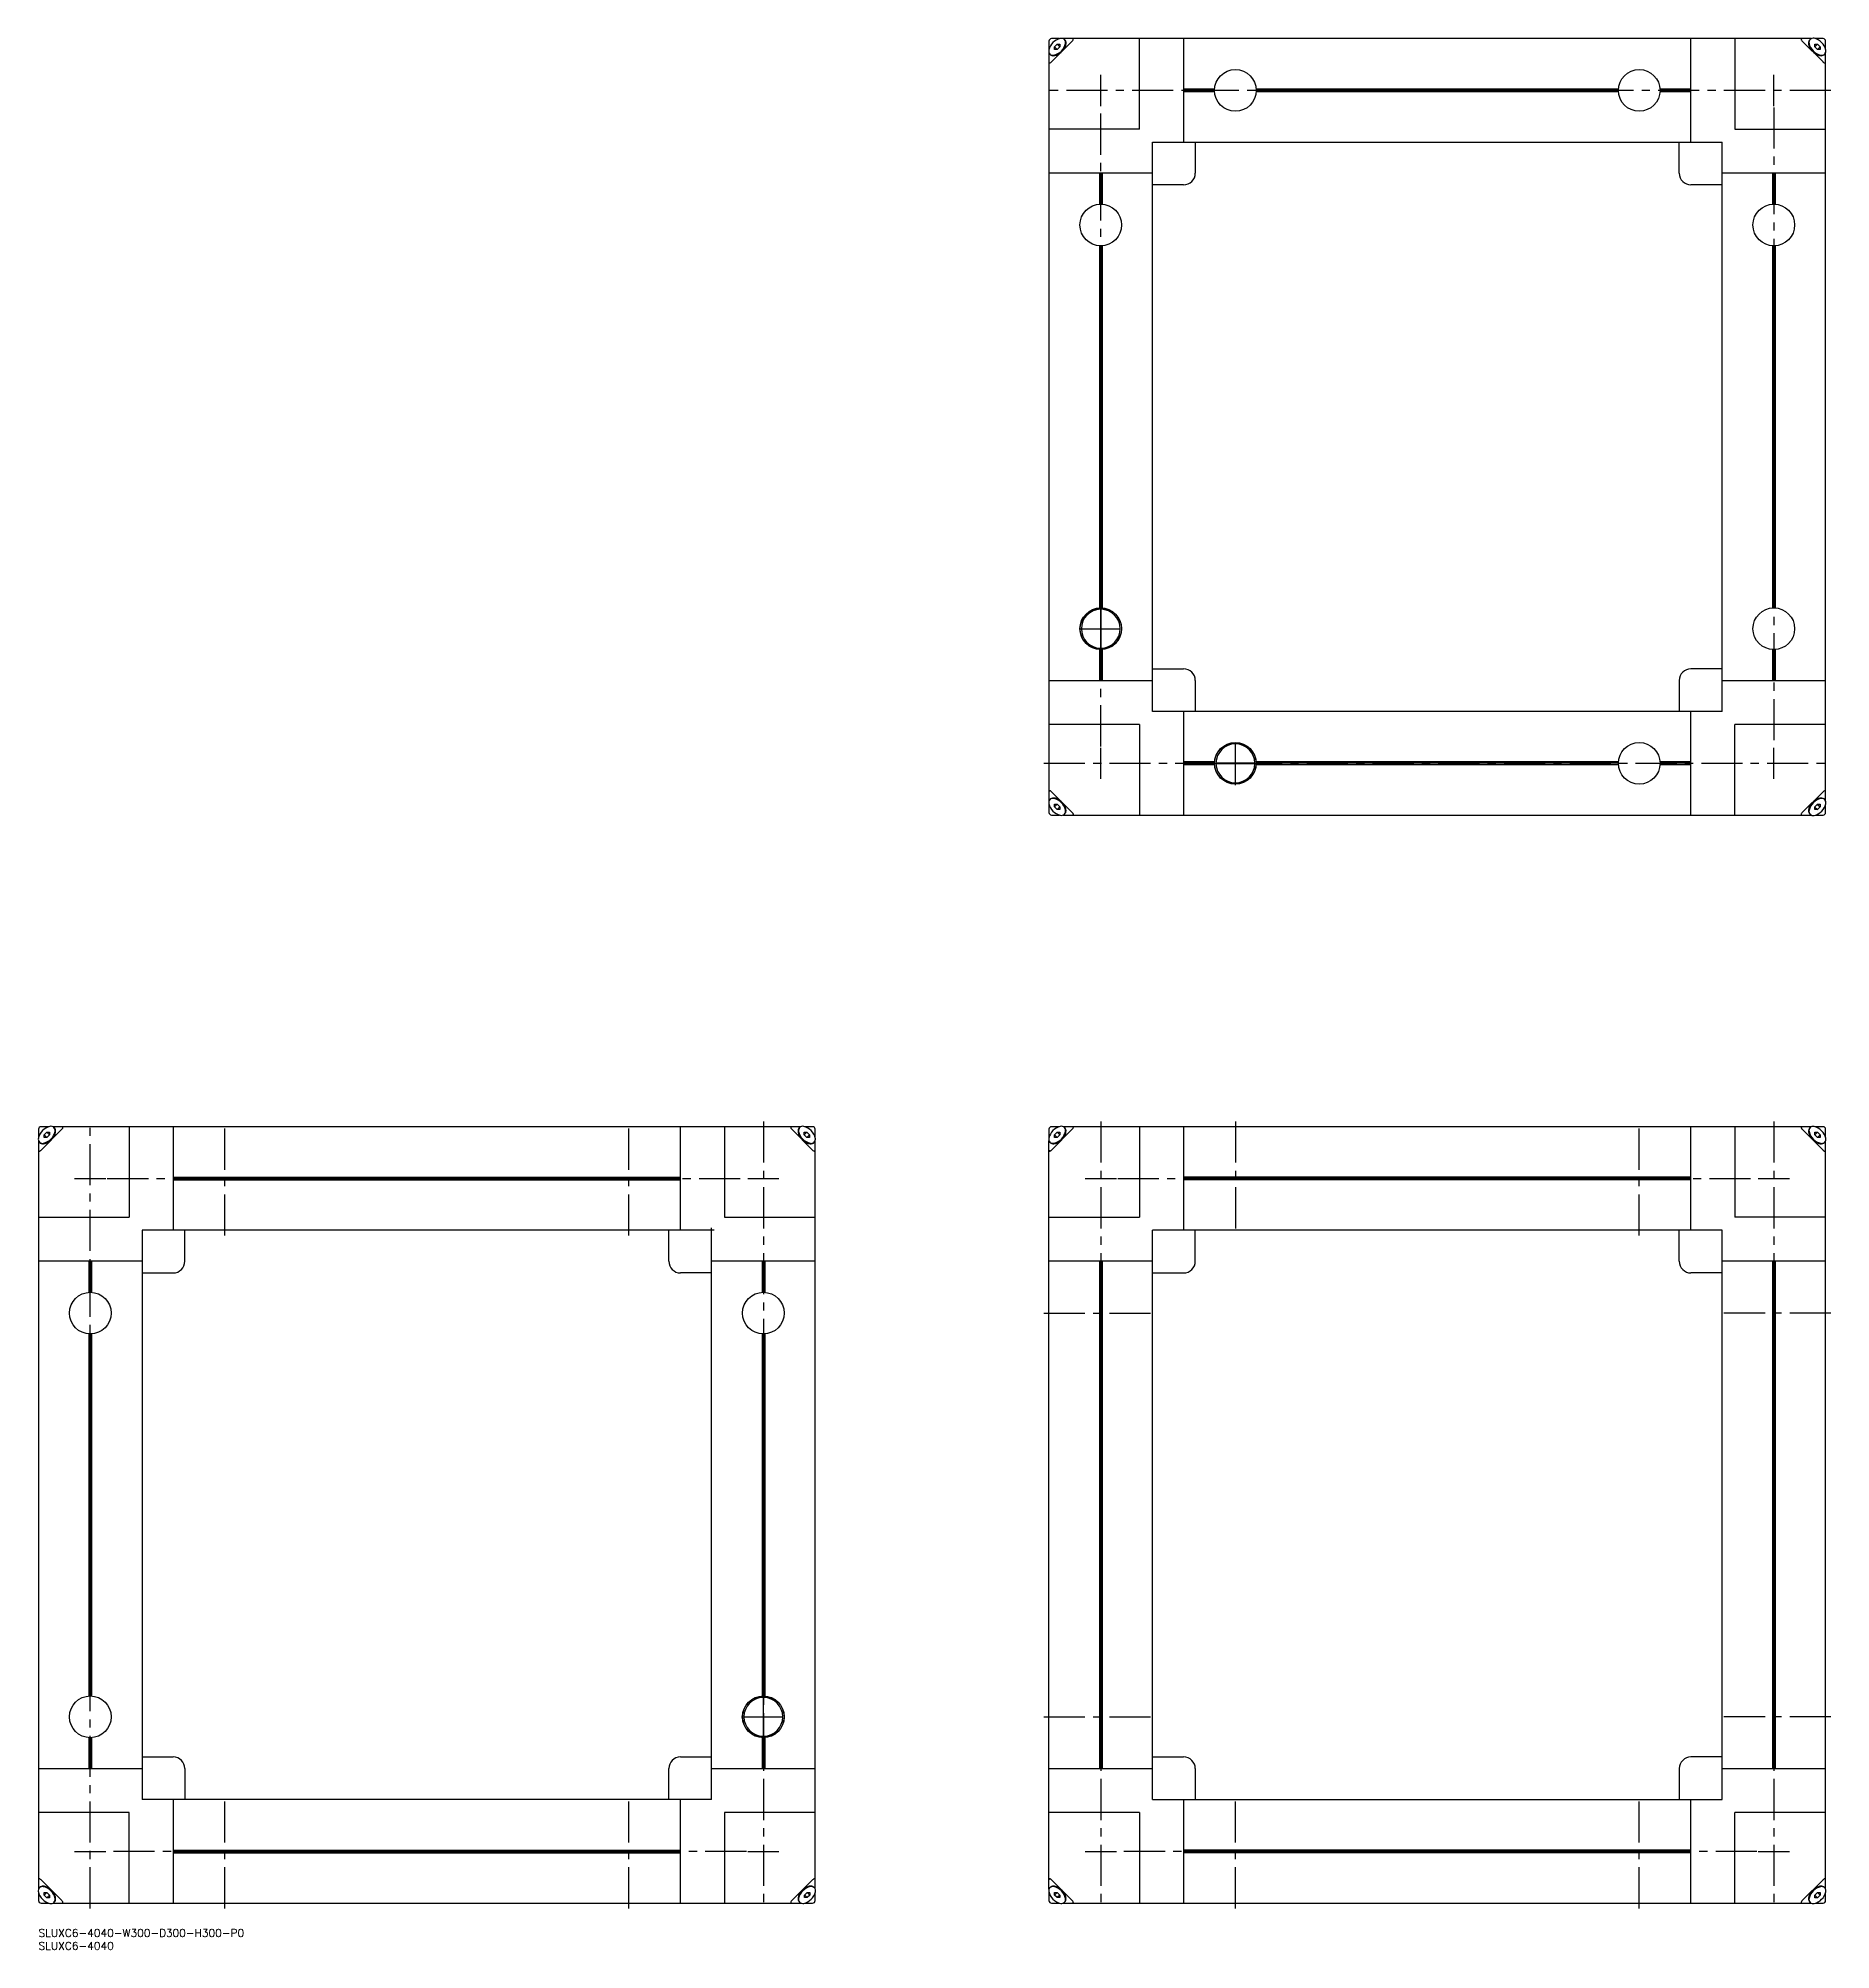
# Model space of a CAD drawing. Extents: x 0 to 692, y -8 to 731.
import ezdxf

# ---------------------------------------------------------------- set-up
doc = ezdxf.new("R2010")
doc.units = 0
doc.header["$LTSCALE"] = 0.5
doc.linetypes.add('CENTER', pattern=[50.8, 31.75, -6.35, 6.35, -6.35])
for name, color, linetype in [('MSM_CENTER', 1, 'CENTER'), ('MSM_CONTINUOUS', 7, 'CONTINUOUS'), ('MSM_PART_NUMBER', 7, 'CONTINUOUS')]:
    doc.layers.add(name, color=color, linetype=linetype)
doc.styles.get("Standard").update_dxf_attribs({"font": 'txt.shx', "height": 3, "bigfont": 'bigfont.shx'})

msp = doc.modelspace()

# ---------------------------------------------------------------- linework, layer by layer
at = {"layer": 'MSM_CENTER'}
for p, q in [((410.34, 704.38), (410.34, 716.45)), ((670.34, 704.38), (670.34, 716.45)), ((692.34, 710.41), (388.34, 710.41)), ((410.34, 456.96), (410.34, 703.86)), ((670.34, 703.86), (670.34, 456.96)), ((401.94, 502.41), (418.74, 502.41)), ((462.34, 442.01), (462.34, 458.81)), ((410.34, 444.38), (410.34, 456.45)), ((670.34, 444.38), (670.34, 456.45)), ((388.34, 450.41), (692.34, 450.41)), ((20, 8), (20, 312)), ((72, 268), (72, 312)), ((228, 268), (228, 312)), ((280, 312), (280, 8)), ((410.34, 312), (410.34, 8)), ((462.34, 312), (462.34, 268)), ((618.34, 268), (618.34, 312)), ((670.34, 312), (670.34, 8)), ((13.96, 290), (26.04, 290)), ((26.55, 290), (273.45, 290)), ((273.96, 290), (286.04, 290)), ((404.3, 290), (416.37, 290)), ((416.89, 290), (663.79, 290)), ((664.3, 290), (676.37, 290)), ((388.34, 238), (432.34, 238)), ((692.34, 238), (648.34, 238)), ((271.6, 82), (288.4, 82)), ((388.34, 82), (432.34, 82)), ((692.34, 82), (648.34, 82)), ((72, 8), (72, 52)), ((228, 8), (228, 52)), ((462.34, 8), (462.34, 52)), ((618.34, 8), (618.34, 52)), ((13.96, 30), (26.04, 30)), ((273.45, 30), (26.55, 30)), ((273.96, 30), (286.04, 30)), ((404.3, 30), (416.37, 30)), ((663.79, 30), (416.89, 30)), ((664.3, 30), (676.37, 30))]:
    msp.add_line(p, q, dxfattribs=at)
at = {"layer": 'MSM_CONTINUOUS'}
for p, q in [((390.34, 729.41), (390.34, 726.29)), ((390.34, 725.02), (390.34, 435.82)), ((394.46, 730.41), (391.34, 730.41)), ((391.34, 721.41), (399.34, 729.41)), ((392.23, 724.02), (393.58, 724.22)), ((392.48, 727.25), (393.5, 728.27)), ((393.49, 726.24), (392.48, 727.25)), ((392.48, 726.23), (392.48, 727.25)), ((393.49, 726.24), (392.48, 726.23)), ((394.51, 727.26), (393.49, 726.24)), ((394.51, 727.26), (393.5, 728.27)), ((393.5, 728.27), (394.52, 728.27)), ((394.52, 728.27), (394.51, 727.26)), ((684.82, 730.41), (395.75, 730.41)), ((396.53, 727.17), (396.73, 728.52)), ((425.34, 695.41), (425.34, 730.41)), ((442.34, 730.41), (442.34, 690.41)), ((638.34, 690.41), (638.34, 730.41)), ((655.34, 730.41), (655.34, 695.41)), ((681.34, 729.41), (689.34, 721.41)), ((683.94, 728.59), (684.14, 727.18)), ((686.16, 727.29), (687.18, 728.31)), ((686.16, 727.28), (686.16, 728.31)), ((686.16, 728.31), (687.18, 728.31)), ((687.17, 726.26), (686.16, 727.28)), ((689.34, 730.41), (686.36, 730.41)), ((687.06, 724.25), (688.45, 724.03)), ((687.17, 726.27), (688.2, 727.28)), ((688.19, 726.26), (687.17, 726.26)), ((687.18, 728.31), (688.2, 727.28)), ((688.2, 727.28), (688.19, 726.26)), ((690.34, 726.31), (690.34, 729.41)), ((690.34, 435.82), (690.34, 725.02)), ((454.3, 710.93), (442.34, 710.93)), ((454.29, 710.41), (442.34, 710.41)), ((454.3, 709.89), (442.34, 709.89)), ((610.3, 710.93), (470.37, 710.93)), ((610.3, 709.89), (470.37, 709.89)), ((610.29, 710.41), (470.39, 710.41)), ((638.34, 710.93), (626.37, 710.93)), ((638.34, 709.89), (626.37, 709.89)), ((638.34, 710.41), (626.39, 710.41)), ((425.34, 695.41), (390.34, 695.41)), ((655.34, 695.41), (690.34, 695.41)), ((430.34, 470.41), (430.34, 690.41)), ((430.34, 690.41), (650.34, 690.41)), ((446.84, 690.41), (446.84, 678.41)), ((633.84, 678.41), (633.84, 690.41)), ((650.34, 470.41), (650.34, 690.41)), ((430.34, 678.41), (390.34, 678.41)), ((409.82, 678.41), (409.82, 666.45)), ((410.34, 678.41), (410.34, 666.46)), ((410.86, 678.41), (410.86, 666.45)), ((442.34, 673.91), (430.34, 673.91)), ((650.34, 673.91), (638.34, 673.91)), ((690.34, 678.41), (650.34, 678.41)), ((669.82, 678.41), (669.82, 666.45)), ((670.34, 678.41), (670.34, 666.46)), ((670.86, 678.41), (670.86, 666.45)), ((409.82, 650.38), (409.82, 510.45)), ((410.34, 650.36), (410.34, 510.46)), ((410.86, 650.38), (410.86, 510.45)), ((669.82, 650.38), (669.82, 510.45)), ((670.34, 650.36), (670.34, 510.46)), ((670.86, 650.38), (670.86, 510.45)), ((410.24, 510.11), (410.24, 494.71)), ((410.44, 494.71), (410.44, 510.11)), ((409.82, 494.38), (409.82, 482.41)), ((410.34, 494.36), (410.34, 482.41)), ((410.86, 494.38), (410.86, 482.41)), ((669.82, 494.38), (669.82, 482.41)), ((670.34, 494.36), (670.34, 482.41)), ((670.86, 494.38), (670.86, 482.41)), ((390.34, 482.41), (430.34, 482.41)), ((430.34, 486.91), (442.34, 486.91)), ((446.84, 482.41), (446.84, 470.41)), ((633.84, 482.41), (633.84, 470.41)), ((650.34, 486.91), (638.34, 486.91)), ((650.34, 482.41), (690.34, 482.41)), ((425.34, 465.41), (390.34, 465.41)), ((425.34, 465.41), (425.34, 430.41)), ((650.34, 470.41), (430.34, 470.41)), ((442.34, 470.41), (442.34, 430.41)), ((638.34, 430.41), (638.34, 470.41)), ((655.34, 430.41), (655.34, 465.41)), ((690.34, 465.41), (655.34, 465.41)), ((454.3, 450.93), (442.34, 450.93)), ((610.3, 450.93), (470.37, 450.93)), ((638.34, 450.93), (626.37, 450.93)), ((454.29, 450.41), (442.34, 450.41)), ((454.3, 449.89), (442.34, 449.89)), ((470.04, 450.51), (454.64, 450.51)), ((454.64, 450.31), (470.04, 450.31)), ((610.3, 449.89), (470.37, 449.89)), ((610.29, 450.41), (470.39, 450.41)), ((638.34, 449.89), (626.37, 449.89)), ((638.34, 450.41), (626.39, 450.41)), ((399.34, 431.41), (391.34, 439.41)), ((393.57, 436.61), (392.34, 436.79)), ((689.34, 439.41), (681.34, 431.41)), ((688.39, 436.79), (687.06, 436.58)), ((390.34, 434.53), (390.34, 431.41)), ((391.34, 430.41), (394.45, 430.41)), ((393.49, 434.59), (392.48, 433.58)), ((392.48, 433.58), (392.48, 434.59)), ((392.48, 434.59), (393.49, 434.59)), ((393.5, 432.56), (392.48, 433.58)), ((393.49, 434.59), (394.51, 433.57)), ((394.51, 433.57), (393.5, 432.56)), ((394.52, 432.55), (393.5, 432.56)), ((394.51, 433.57), (394.52, 432.55)), ((395.76, 430.41), (684.83, 430.41)), ((396.71, 432.42), (396.54, 433.65)), ((684.14, 433.66), (683.94, 432.3)), ((686.16, 433.54), (687.17, 434.57)), ((686.16, 432.52), (686.16, 433.54)), ((686.16, 433.53), (687.18, 432.52)), ((687.18, 432.52), (686.16, 432.52)), ((686.38, 430.41), (689.34, 430.41)), ((687.17, 434.57), (688.19, 434.57)), ((687.17, 434.56), (688.2, 433.54)), ((688.2, 433.54), (687.18, 432.52)), ((688.19, 434.57), (688.2, 433.54)), ((690.34, 431.41), (690.34, 434.5)), ((0, 309), (0, 305.91)), ((0, 304.61), (0, 15.37)), ((3.96, 310), (1, 310)), ((1, 301), (9, 309)), ((1.94, 303.62), (3.29, 303.84)), ((2.14, 306.87), (3.16, 307.9)), ((3.17, 305.85), (2.14, 306.87)), ((2.14, 305.85), (2.14, 306.87)), ((3.16, 305.85), (2.14, 305.85)), ((4.18, 306.88), (3.16, 307.9)), ((3.16, 307.9), (4.18, 307.9)), ((4.18, 306.87), (3.16, 305.85)), ((4.18, 307.9), (4.18, 306.87)), ((294.49, 310), (5.53, 310)), ((6.19, 306.76), (6.39, 308.13)), ((35, 310), (35, 275)), ((52, 310), (52, 270)), ((248, 270), (248, 310)), ((265, 310), (265, 275)), ((291, 309), (299, 301)), ((293.6, 308.16), (293.81, 306.76)), ((295.82, 306.88), (296.84, 307.9)), ((295.82, 306.87), (295.82, 307.9)), ((295.82, 307.9), (296.84, 307.9)), ((296.84, 305.85), (295.82, 306.87)), ((299, 310), (296.03, 310)), ((296.71, 303.84), (298.09, 303.62)), ((296.83, 305.85), (297.86, 306.87)), ((296.84, 307.9), (297.86, 306.87)), ((297.86, 305.85), (296.84, 305.85)), ((297.86, 306.87), (297.86, 305.85)), ((300, 305.9), (300, 309)), ((300, 15.5), (300, 304.62)), ((390.34, 309), (390.34, 305.91)), ((390.34, 15.45), (390.34, 304.61)), ((394.3, 310), (391.34, 310)), ((391.34, 301), (399.34, 309)), ((392.29, 303.63), (393.63, 303.84)), ((392.48, 306.87), (393.49, 307.9)), ((393.51, 305.85), (392.48, 306.87)), ((392.48, 305.85), (392.48, 306.87)), ((393.5, 305.85), (392.48, 305.85)), ((394.52, 306.88), (393.49, 307.9)), ((393.49, 307.9), (394.51, 307.9)), ((394.52, 306.87), (393.5, 305.85)), ((394.51, 307.9), (394.52, 306.87)), ((684.92, 310), (395.85, 310)), ((396.53, 306.75), (396.73, 308.11)), ((425.34, 310), (425.34, 275)), ((442.34, 310), (442.34, 270)), ((638.34, 270), (638.34, 310)), ((655.34, 310), (655.34, 275)), ((681.34, 309), (689.34, 301)), ((683.94, 308.12), (684.14, 306.77)), ((686.16, 306.84), (687.17, 307.86)), ((686.16, 306.84), (686.16, 307.86)), ((686.16, 307.86), (687.17, 307.86)), ((687.18, 305.82), (686.16, 306.84)), ((689.34, 310), (686.19, 310)), ((687.11, 303.8), (688.46, 303.6)), ((687.17, 307.86), (688.19, 306.84)), ((687.18, 305.82), (688.19, 306.84)), ((688.2, 305.82), (687.18, 305.82)), ((688.19, 306.84), (688.2, 305.82)), ((690.34, 305.85), (690.34, 309)), ((690.34, 15.37), (690.34, 304.55)), ((52, 290.52), (248, 290.52)), ((52, 290), (248, 290)), ((52, 289.48), (248, 289.48)), ((638.34, 290.52), (442.34, 290.52)), ((638.34, 290), (442.34, 290)), ((638.34, 289.48), (442.34, 289.48)), ((0, 275), (35, 275)), ((265, 275), (300, 275)), ((390.34, 275), (425.34, 275)), ((690.34, 275), (655.34, 275)), ((40, 270), (40, 50)), ((261, 270), (40, 270)), ((56.5, 258), (56.5, 270)), ((243.5, 258), (243.5, 270)), ((260, 50), (260, 271)), ((430.34, 50), (430.34, 270)), ((650.34, 270), (430.34, 270)), ((446.84, 258), (446.84, 270)), ((633.84, 258), (633.84, 270)), ((650.34, 50), (650.34, 270)), ((40, 258), (0, 258)), ((19.48, 258), (19.48, 246.03)), ((20, 258), (20, 246.05)), ((20.52, 258), (20.52, 246.03)), ((40, 253.5), (52, 253.5)), ((260, 253.5), (248, 253.5)), ((300, 258), (260, 258)), ((279.48, 258), (279.48, 246.03)), ((280, 258), (280, 246.05)), ((280.52, 258), (280.52, 246.03)), ((430.34, 258), (390.34, 258)), ((409.82, 258), (409.82, 62)), ((410.34, 258), (410.34, 62)), ((410.86, 258), (410.86, 62)), ((430.34, 253.5), (442.34, 253.5)), ((650.34, 253.5), (638.34, 253.5)), ((690.34, 258), (650.34, 258)), ((669.82, 258), (669.82, 62)), ((670.34, 258), (670.34, 62)), ((670.86, 258), (670.86, 62)), ((19.48, 229.97), (19.48, 90.03)), ((20, 229.95), (20, 90.05)), ((20.52, 229.97), (20.52, 90.03)), ((279.48, 229.97), (279.48, 90.03)), ((280, 229.95), (280, 90.05)), ((280.52, 229.97), (280.52, 90.03)), ((279.9, 89.7), (279.9, 74.3)), ((280.1, 74.3), (280.1, 89.7)), ((19.48, 73.97), (19.48, 62)), ((20, 73.95), (20, 62)), ((20.52, 73.97), (20.52, 62)), ((279.48, 73.97), (279.48, 62)), ((280, 73.95), (280, 62)), ((280.52, 73.97), (280.52, 62)), ((40, 66.5), (52, 66.5)), ((248, 66.5), (260, 66.5)), ((430.34, 66.5), (442.34, 66.5)), ((650.34, 66.5), (638.34, 66.5)), ((0, 62), (40, 62)), ((56.5, 62), (56.5, 50)), ((243.5, 50), (243.5, 62)), ((260, 62), (300, 62)), ((390.34, 62), (430.34, 62)), ((446.84, 62), (446.84, 50)), ((633.84, 62), (633.84, 50)), ((650.34, 62), (690.34, 62)), ((35, 45), (0, 45)), ((35, 10), (35, 45)), ((260, 50), (40, 50)), ((52, 50), (52, 10)), ((248, 10), (248, 50)), ((300, 45), (265, 45)), ((265, 45), (265, 10)), ((425.34, 45), (390.34, 45)), ((425.34, 45), (425.34, 10)), ((430.34, 50), (650.34, 50)), ((442.34, 50), (442.34, 10)), ((638.34, 10), (638.34, 50)), ((655.34, 10), (655.34, 45)), ((690.34, 45), (655.34, 45)), ((52, 30.52), (248, 30.52)), ((52, 30), (248, 30)), ((638.34, 30.52), (442.34, 30.52)), ((638.34, 30), (442.34, 30)), ((52, 29.48), (248, 29.48)), ((638.34, 29.48), (442.34, 29.48)), ((9, 11), (1, 19)), ((3.28, 16.17), (1.92, 16.38)), ((299, 19), (291, 11)), ((298.1, 16.39), (296.76, 16.19)), ((399.34, 11), (391.34, 19)), ((393.58, 16.2), (392.12, 16.41)), ((689.34, 19), (681.34, 11)), ((688.38, 16.37), (687.06, 16.17)), ((0, 14.1), (0, 11)), ((1, 10), (3.97, 10)), ((3.17, 14.15), (2.14, 13.13)), ((2.14, 13.13), (2.14, 14.15)), ((2.14, 14.15), (3.16, 14.15)), ((3.16, 12.1), (2.14, 13.13)), ((3.16, 14.15), (4.18, 13.13)), ((4.18, 13.12), (3.16, 12.1)), ((4.18, 12.1), (3.16, 12.1)), ((4.18, 13.13), (4.18, 12.1)), ((5.52, 10), (294.63, 10)), ((6.4, 11.86), (6.19, 13.24)), ((293.84, 13.3), (293.63, 11.96)), ((295.85, 13.16), (296.87, 14.18)), ((295.85, 13.17), (296.87, 12.14)), ((295.85, 12.14), (295.85, 13.16)), ((296.87, 12.14), (295.85, 12.14)), ((295.92, 10), (299, 10)), ((296.87, 14.18), (297.9, 14.18)), ((297.9, 13.16), (296.87, 12.14)), ((296.88, 14.18), (297.9, 13.16)), ((297.9, 14.18), (297.9, 13.16)), ((300, 11), (300, 13.95)), ((390.34, 14.18), (390.34, 11)), ((391.34, 10), (394.52, 10)), ((393.49, 14.18), (392.48, 13.16)), ((392.48, 13.16), (392.48, 14.18)), ((392.48, 14.18), (393.49, 14.18)), ((393.5, 12.14), (392.48, 13.16)), ((393.49, 14.18), (394.51, 13.16)), ((394.51, 13.16), (393.5, 12.14)), ((394.52, 12.14), (393.5, 12.14)), ((394.51, 13.16), (394.52, 12.14)), ((395.79, 10), (684.83, 10)), ((396.74, 11.78), (396.54, 13.24)), ((684.14, 13.24), (683.95, 11.89)), ((686.16, 13.13), (687.17, 14.15)), ((686.16, 12.1), (686.16, 13.13)), ((686.16, 13.12), (687.18, 12.1)), ((687.18, 12.1), (686.16, 12.1)), ((686.38, 10), (689.34, 10)), ((687.17, 14.15), (688.2, 13.13)), ((687.17, 14.15), (688.19, 14.15)), ((688.2, 13.13), (687.18, 12.1)), ((688.19, 14.15), (688.2, 13.13)), ((690.34, 11), (690.34, 14.09))]:
    msp.add_line(p, q, dxfattribs=at)
for centre, radius in [((462.34, 710.41), 8.05), ((618.34, 710.41), 8.05), ((410.34, 658.41), 8.05), ((670.34, 658.41), 8.05), ((410.34, 502.41), 8.05), ((410.34, 502.41), 8), ((670.34, 502.41), 8.05), ((462.34, 450.41), 8.05), ((462.34, 450.41), 8), ((618.34, 450.41), 8.05), ((20, 238), 8.05), ((280, 238), 8.05), ((20, 82), 8.05), ((280, 82), 8.05), ((280, 82), 8)]:
    msp.add_circle(centre, radius, dxfattribs=at)
for centre, radius, start, end in [((392.16, 725.65), 1.93, 166.99088, 219.3947), ((396.2, 724.55), 6.11, 104.50616, 165.49384), ((391.34, 729.41), 1, 90, 180), ((391.86, 725.82), 1.84, 229.45005, 281.50141), ((392.02, 725.55), 1.73, 224.75914, 277.12951), ((390.84, 729.91), 6.05, 283.28389, 346.71611), ((391.85, 727.75), 3.94, 275.57135, 296.73773), ((390.67, 730.08), 6.55, 296.7834, 333.2166), ((395.11, 728.64), 1.88, 49.84927, 103.76515), ((394.91, 728.88), 1.86, 348.76507, 40.28347), ((395.16, 728.72), 1.77, 353.45534, 44.94164), ((393, 728.9), 3.94, 333.30377, 354.45304), ((399.34, 729.68), 0.734, 75.16469, 90.24287), ((398.23, 730.6), 1.62, 313.1546, 337.28596), ((399.45, 730.08), 0.32, 44.49411, 76.61341), ((399.52, 730.14), 0.227, 4.87602, 44.79019), ((399.33, 730.12), 0.416, 339.46842, 6.25101), ((681.18, 730.13), 0.253, 151.30435, 186.60814), ((681.59, 730.17), 0.673, 185.79834, 209.57955), ((681.18, 730.13), 0.252, 127.40706, 151.61294), ((682.68, 730.8), 1.93, 209.91287, 225.85944), ((681.24, 730.03), 0.367, 107.44893, 126.25859), ((681.33, 729.69), 0.724, 89.70838, 106.33896), ((685.47, 728.76), 1.72, 136.52902, 185.6861), ((687.58, 728.88), 3.84, 184.3376, 206.68683), ((685.73, 728.92), 1.82, 138.57695, 190.4759), ((689.78, 729.86), 5.98, 192.31161, 257.12662), ((690, 730.09), 6.54, 206.67343, 245.20907), ((685.57, 728.7), 1.87, 79.59104, 130.23257), ((684.57, 724.71), 5.98, 12.31161, 77.12662), ((688.7, 727.31), 3.48, 245.21791, 269.24632), ((688.8, 725.82), 1.82, 258.90725, 310.91636), ((688.73, 725.41), 1.57, 267.54122, 319.09188), ((689.34, 729.41), 1, 0, 90), ((688.63, 725.65), 1.82, 318.56473, 10.48812), ((391.05, 721.41), 0.715, 179.56159, 195.03085), ((390.67, 721.29), 0.316, 193.15663, 225.68587), ((390.61, 721.23), 0.232, 225.66914, 264.66464), ((390.64, 721.41), 0.413, 263.66487, 290.6157), ((390.18, 722.48), 1.57, 292.33797, 317.22148), ((690.74, 722.78), 1.96, 224.2382, 239.97417), ((690.08, 721.64), 0.638, 239.90768, 264.85298), ((690.05, 721.28), 0.276, 264.874, 297.21351), ((690.05, 721.25), 0.253, 298.43513, 322.54487), ((689.97, 721.31), 0.354, 323.3376, 342.78906), ((689.63, 721.41), 0.706, 343.445, 0.5369), ((442.34, 678.41), 4.5, 270, 0), ((638.34, 678.41), 4.5, 180, 270), ((410.34, 502.41), 7.5, 90.76397, 269.23603), ((410.34, 502.41), 7.7, 89.25588, 90.74412), ((410.34, 502.41), 7.5, 270.76397, 89.23603), ((407.86, 495.6), 2.25, 171.26459, 172.70903), ((412.82, 495.6), 2.25, 7.29097, 8.698), ((410.34, 502.41), 7.7, 269.25588, 270.74412), ((442.34, 482.41), 4.5, 0, 90), ((638.34, 482.41), 4.5, 90, 180), ((462.34, 450.41), 7.5, 0.76397, 179.23603), ((455.52, 452.89), 2.25, 81.27181, 82.70903), ((462.34, 450.41), 7.7, 179.25588, 180.74412), ((462.34, 450.41), 7.5, 180.76397, 359.23603), ((455.52, 447.93), 2.25, 277.29097, 278.6961), ((462.34, 450.41), 7.7, 359.25588, 0.74412), ((392.12, 435.19), 1.89, 140.00585, 193.9225), ((391.07, 439.42), 0.729, 163.63101, 180.27064), ((390.66, 439.54), 0.309, 131.89697, 163.909), ((390.61, 439.59), 0.239, 97.24958, 131.00287), ((390.63, 439.38), 0.445, 71.95087, 96.15254), ((391.9, 434.9), 1.94, 76.81193, 129.25972), ((390.45, 438.85), 1.01, 54.48778, 71.34051), ((391.99, 435.32), 1.68, 88.11922, 136.23625), ((389.74, 437.82), 2.26, 44.89352, 54.97929), ((391.91, 433.25), 3.75, 64.19009, 87.91725), ((390.79, 430.87), 6.12, 14.65108, 75.34892), ((390.7, 430.77), 6.51, 25.88072, 64.11928), ((689.81, 430.94), 6.02, 103.6058, 166.95597), ((690, 430.73), 6.55, 115.8414, 152.34817), ((688.76, 433.32), 3.68, 94.04321, 115.94677), ((688.8, 435.04), 1.8, 48.55614, 103.19813), ((688.64, 435.01), 1.98, 69.19186, 94.10141), ((690.83, 437.95), 2.09, 123.06416, 135.51551), ((688.83, 435.55), 1.41, 39.97527, 68.53719), ((690.11, 439.09), 0.739, 94.71278, 124.53838), ((688.52, 435.15), 1.92, 349.26673, 40.10254), ((690.04, 439.54), 0.287, 63.53306, 89.68828), ((690.05, 439.56), 0.266, 40.2007, 61.7458), ((689.92, 439.49), 0.405, 11.75316, 36.86698), ((689.57, 439.42), 0.765, 359.57609, 11.70708), ((396.2, 436.28), 6.12, 194.65108, 255.34892), ((391.34, 431.41), 1, 180, 270), ((395.12, 432.15), 1.85, 255.4264, 310.64525), ((394.86, 431.97), 1.91, 320.26499, 13.66337), ((395.27, 432.06), 1.66, 313.71416, 2.09074), ((393.31, 432.01), 3.62, 1.66569, 26.27342), ((397.87, 429.92), 2.09, 34.60141, 45.52578), ((399.34, 431.14), 0.724, 269.67943, 286.41893), ((399.46, 430.74), 0.309, 286.06707, 318.12696), ((398.75, 430.51), 1.03, 18.83988, 35.33183), ((399.52, 430.68), 0.225, 317.95524, 353.79231), ((399.31, 430.71), 0.438, 353.67323, 18.22336), ((681.66, 430.64), 0.743, 145.55001, 175.19882), ((681.21, 430.71), 0.287, 180.32764, 206.45102), ((681.18, 430.7), 0.252, 207.64607, 230.40743), ((681.26, 430.83), 0.409, 233.26572, 258.11414), ((682.82, 429.91), 2.11, 134.56166, 146.85867), ((681.33, 431.18), 0.767, 258.3083, 270.40853), ((685.9, 432.13), 2.15, 172.73256, 196.36428), ((687.8, 431.87), 4.07, 152.21593, 172.51306), ((685.17, 431.9), 1.39, 195.79507, 226.10978), ((685.74, 431.91), 1.83, 167.96013, 221.40914), ((685.58, 432.15), 1.9, 230.07627, 281.678), ((684.55, 436.15), 6.02, 283.6058, 346.95597), ((689.34, 431.41), 1, 270, 0), ((1.73, 305.24), 1.84, 168.39377, 221.23922), ((5.79, 304.27), 6.01, 103.48319, 167.07858), ((1, 309), 1, 90, 180), ((1.55, 305.43), 1.85, 229.41055, 282.08), ((1.52, 304.88), 1.43, 219.80873, 251.98907), ((1.72, 305.59), 2.16, 252.77129, 275.53424), ((1.56, 307.18), 3.76, 275.60736, 297.3898), ((0.53, 309.47), 6.01, 283.48319, 347.07858), ((0.31, 309.7), 6.58, 296.9426, 331.247), ((4.78, 308.36), 1.8, 48.68806, 102.80249), ((4.55, 308.49), 1.88, 348.8792, 40.7538), ((2.48, 308.56), 4.13, 330.70767, 351.08812), ((5.03, 308.43), 1.54, 13.73771, 45.20277), ((4.28, 308.28), 2.31, 350.95413, 12.95774), ((9, 309.27), 0.73, 74.5842, 90.25746), ((7.36, 310.64), 2.32, 314.96351, 324.33746), ((9.12, 309.66), 0.325, 46.86386, 75.52881), ((8.39, 309.91), 1.06, 323.91064, 340.26231), ((9.18, 309.73), 0.23, 3.4606, 47.0607), ((8.99, 309.7), 0.422, 339.25907, 5.26406), ((290.84, 309.72), 0.25, 134.45567, 166.28701), ((290.99, 309.7), 0.4, 169.12702, 195.62228), ((291.5, 309.85), 0.933, 196.11293, 214.46289), ((290.89, 309.66), 0.328, 106.67718, 132.75138), ((292.48, 310.5), 2.11, 213.95796, 225.47), ((290.99, 309.29), 0.71, 89.51325, 106.58669), ((295.68, 308.28), 2.26, 166.07196, 189.12136), ((297.55, 308.57), 4.16, 188.88983, 209.24136), ((294.94, 308.45), 1.5, 134.63232, 165.59542), ((295.42, 308.5), 1.85, 138.955, 190.59931), ((299.45, 309.46), 5.99, 192.54409, 256.89414), ((299.69, 309.71), 6.59, 208.79869, 243.01171), ((295.24, 308.27), 1.89, 79.35065, 129.97151), ((294.23, 304.28), 5.99, 12.54408, 76.89415), ((298.45, 307.21), 3.79, 242.61537, 264.39127), ((298.28, 305.5), 2.08, 264.34464, 288.55796), ((298.46, 305.39), 1.81, 258.15631, 311.16584), ((298.51, 304.83), 1.37, 288.37227, 320.52759), ((299, 309), 1, 0, 90), ((298.25, 305.25), 1.86, 319.12466, 10.42964), ((392.08, 305.25), 1.86, 168.13885, 221.1041), ((396.13, 304.26), 6.02, 103.66455, 166.89722), ((391.34, 309), 1, 90, 180), ((391.88, 305.42), 1.83, 229.12621, 282.7524), ((391.9, 304.93), 1.49, 220.44167, 250.21077), ((392.06, 305.62), 2.19, 252.30756, 274.70001), ((391.84, 307.41), 4, 275.697, 297.38235), ((390.87, 309.48), 6.02, 283.66455, 346.89722), ((390.63, 309.72), 6.6, 297.49627, 330.69332), ((395.1, 308.28), 1.88, 49.81516, 102.06543), ((394.85, 308.48), 1.92, 349.04654, 40.19641), ((392.81, 308.55), 4.13, 329.98031, 351.57468), ((395.41, 308.46), 1.5, 14.20977, 45.94873), ((394.65, 308.28), 2.28, 351.64826, 13.84238), ((399.34, 309.24), 0.765, 76.94128, 90.1297), ((397.69, 310.65), 2.33, 314.98655, 324.29643), ((399.45, 309.66), 0.321, 42.32224, 79.28176), ((398.76, 309.89), 1.02, 323.6157, 340.70537), ((399.5, 309.72), 0.246, 4.06329, 40.7296), ((399.31, 309.71), 0.438, 340.14382, 4.21088), ((681.34, 309.7), 0.415, 174.16814, 201.86586), ((681.16, 309.72), 0.235, 136.0861, 175.34917), ((682.42, 310.16), 1.59, 202.85937, 227.13894), ((681.23, 309.65), 0.332, 103.87336, 135.05404), ((681.33, 309.28), 0.72, 89.61156, 104.94313), ((685.98, 308.27), 2.23, 164.20362, 188.23074), ((687.72, 308.51), 3.98, 188.11038, 204.5751), ((685.24, 308.46), 1.46, 132.92598, 163.54336), ((685.7, 308.49), 1.8, 138.85246, 191.62561), ((689.83, 309.49), 6.04, 193.06508, 256.93492), ((689.96, 309.63), 6.49, 205.26778, 244.93021), ((685.55, 308.25), 1.86, 79.26434, 130.25758), ((684.53, 304.19), 6.04, 13.06508, 76.93492), ((688.78, 307.15), 3.74, 245.17957, 262.66797), ((688.61, 305.55), 2.13, 261.69364, 286.71894), ((688.82, 305.37), 1.8, 258.43861, 311.08332), ((688.81, 304.89), 1.45, 286.85314, 317.26469), ((689.34, 309), 1, 0, 90), ((688.65, 305.2), 1.8, 318.89541, 11.58266), ((0.73, 301), 0.729, 179.73686, 195.42148), ((0.35, 300.89), 0.332, 194.79748, 222.80985), ((0.27, 300.82), 0.23, 222.91654, 266.56217), ((0.29, 301.04), 0.448, 265.4831, 289.99376), ((0.09, 301.61), 1.06, 289.79751, 306.02954), ((-0.62, 302.61), 2.28, 305.59619, 315.10285), ((300.51, 302.48), 2.11, 224.53504, 236.037), ((299.85, 301.49), 0.919, 235.39487, 254.0293), ((299.7, 300.94), 0.356, 252.70003, 282.55067), ((299.72, 300.84), 0.251, 283.805, 315.45232), ((299.69, 300.87), 0.295, 315.75392, 344.81752), ((299.28, 301), 0.723, 343.56047, 0.33959), ((391.12, 301), 0.778, 179.98031, 192.94871), ((390.68, 300.89), 0.325, 190.93587, 227.46013), ((390.61, 300.83), 0.24, 228.7921, 266.41501), ((390.63, 301), 0.417, 265.17582, 290.46947), ((390.44, 301.58), 1.02, 289.28212, 306.39681), ((389.69, 302.64), 2.32, 305.69202, 315.02499), ((690.46, 302.02), 1.52, 222.31534, 247.68635), ((690.04, 301.03), 0.439, 248.91995, 275.04605), ((690.07, 300.81), 0.224, 273.61907, 314.94565), ((690.01, 300.88), 0.306, 313.56291, 347.42246), ((689.59, 301), 0.743, 345.29303, 0.17309), ((52, 258), 4.5, 270, 0), ((248, 258), 4.5, 180, 270), ((442.34, 258), 4.5, 270, 0), ((638.34, 258), 4.5, 180, 270), ((280, 82), 7.5, 90.76397, 269.23603), ((280, 82), 7.7, 89.25588, 90.74412), ((280, 82), 7.5, 270.76397, 89.23603), ((277.52, 75.19), 2.25, 171.27181, 172.70903), ((280, 82), 7.7, 269.25588, 270.74412), ((282.48, 75.19), 2.25, 7.29097, 8.6961), ((52, 62), 4.5, 0, 90), ((248, 62), 4.5, 90, 180), ((442.34, 62), 4.5, 0, 90), ((638.34, 62), 4.5, 90, 180), ((1.78, 14.74), 1.89, 139.42181, 190.52373), ((0.71, 19.01), 0.707, 163.24322, 180.60456), ((0.33, 19.13), 0.308, 137.02055, 163.99853), ((0.28, 19.17), 0.246, 109.15722, 136.33971), ((0.29, 19.12), 0.291, 88.31983, 108.93831), ((0.25, 18.74), 0.676, 61.11752, 85.25311), ((1.55, 14.54), 1.87, 78.75387, 130.17705), ((1.53, 15.11), 1.44, 107.85682, 140.1161), ((-0.38, 17.66), 1.92, 44.13209, 60.38102), ((1.71, 14.47), 2.11, 86.29938, 107.17455), ((1.6, 12.98), 3.6, 64.47498, 86.08775), ((0.54, 10.54), 6, 12.72564, 76.71259), ((0.33, 10.31), 6.55, 27.29723, 64.51317), ((299.49, 10.52), 6.03, 103.39974, 166.03848), ((299.76, 10.26), 6.65, 120.44316, 151.54326), ((298.72, 12.04), 4.59, 103.1125, 120.2772), ((298.27, 14.16), 2.43, 79.08796, 104.16607), ((298.48, 14.52), 1.91, 49.68456, 101.70848), ((298.47, 15.1), 1.46, 43.64283, 79.69474), ((300.19, 17.9), 1.62, 114.95763, 137.1975), ((299.74, 18.81), 0.61, 97.41709, 112.85844), ((299.71, 19.12), 0.294, 66.91175, 98.78909), ((298.23, 14.75), 1.93, 347.97625, 39.50558), ((299.7, 19.13), 0.286, 41.10374, 63.40609), ((299.63, 19.1), 0.354, 15.62022, 38.11054), ((299.27, 19), 0.727, 359.71209, 15.63978), ((392.03, 14.81), 1.8, 139.20032, 188.61905), ((391.06, 19), 0.723, 163.07302, 180.35928), ((390.66, 19.12), 0.305, 125.57207, 162.66883), ((390.63, 19.13), 0.28, 90.8763, 121.52848), ((390.61, 18.86), 0.55, 67.58846, 88.48434), ((391.84, 14.67), 1.76, 80.74888, 131.43175), ((391.91, 15.05), 1.52, 110.84885, 136.58362), ((390.31, 18.18), 1.29, 53.37394, 66.87558), ((389.65, 17.32), 2.38, 44.91673, 53.0367), ((392.02, 14.63), 1.96, 87.33529, 109.57003), ((391.89, 12.78), 3.81, 63.67044, 86.65853), ((390.89, 10.55), 5.98, 11.85202, 78.14798), ((390.68, 10.35), 6.53, 26.35536, 63.64464), ((689.81, 10.52), 6.02, 103.70589, 166.85589), ((689.99, 10.33), 6.53, 114.96425, 153.22535), ((688.75, 12.94), 3.64, 93.88631, 114.59756), ((688.8, 14.62), 1.8, 48.63799, 103.33145), ((688.63, 14.49), 2.08, 72.17071, 93.56336), ((688.84, 15.16), 1.39, 40.803, 71.92987), ((690.92, 17.43), 2.23, 125.35885, 135.20983), ((690.19, 18.5), 0.937, 104.2744, 126.63616), ((690.04, 19.08), 0.338, 74.16572, 103.88355), ((688.54, 14.74), 1.9, 348.73044, 40.42366), ((690.07, 19.18), 0.23, 46.48008, 73.6893), ((690.03, 19.13), 0.29, 19.89325, 46.98682), ((689.64, 19.01), 0.695, 359.45456, 19.0202), ((5.78, 15.72), 6, 192.72564, 256.71259), ((1, 11), 1, 180, 270), ((4.78, 11.67), 1.83, 258.01291, 310.91801), ((4.58, 11.5), 1.85, 318.8804, 11.06513), ((5.11, 11.53), 1.46, 314.096, 347.36191), ((2.61, 11.48), 3.99, 7.34345, 27.3461), ((4.21, 11.72), 2.38, 347.62692, 6.68839), ((7.66, 9.62), 1.93, 29.6575, 45.82939), ((9, 10.73), 0.731, 269.74975, 286.52238), ((9.11, 10.35), 0.336, 287.2806, 311.82154), ((8.8, 10.26), 0.611, 3.45364, 30.17573), ((9.17, 10.27), 0.237, 313.10219, 341.40089), ((9.12, 10.29), 0.295, 341.22222, 1.51964), ((291.19, 10.26), 0.602, 157.04077, 172.6837), ((290.91, 10.3), 0.323, 172.65953, 201.63963), ((290.84, 10.29), 0.26, 205.45112, 230.03906), ((292.22, 9.73), 1.76, 133.76483, 154.11333), ((290.91, 10.39), 0.376, 232.55704, 253.7122), ((290.99, 10.69), 0.692, 253.96244, 270.68569), ((295.73, 11.73), 2.31, 169.23261, 194.76095), ((297.53, 11.45), 4.13, 151.28822, 169.98808), ((294.92, 11.55), 1.47, 195.9771, 230.06527), ((295.5, 11.57), 1.92, 167.78533, 219.69212), ((295.26, 11.8), 1.91, 229.62256, 281.77207), ((294.25, 15.8), 6.03, 283.39962, 346.03861), ((299, 11), 1, 270, 0), ((396.1, 15.77), 5.98, 191.85202, 258.14798), ((391.34, 11), 1, 180, 270), ((395.16, 11.64), 1.75, 260.49498, 311.68566), ((395, 11.5), 1.76, 318.55573, 9.26364), ((395.37, 11.59), 1.55, 313.53311, 338.88275), ((393.34, 11.61), 3.59, 2.65879, 27.07914), ((394.87, 11.7), 2.06, 341.01408, 2.15577), ((398.25, 9.83), 1.6, 24.24691, 47.23235), ((399.34, 10.73), 0.734, 269.76681, 286.80088), ((399.46, 10.32), 0.301, 287.07729, 324.68181), ((399.21, 10.27), 0.541, 1.33143, 22.59576), ((399.47, 10.29), 0.28, 328.48238, 359.11284), ((681.24, 10.3), 0.315, 164.97503, 196.9757), ((681.85, 10.14), 0.95, 143.52439, 165.56505), ((681.13, 10.25), 0.198, 194.10792, 225.41756), ((681.22, 10.33), 0.313, 224.01081, 249.10913), ((682.89, 9.44), 2.2, 134.7321, 144.69922), ((681.33, 10.7), 0.701, 251.0708, 270.45444), ((686.14, 11.73), 2.39, 174.02857, 193.07974), ((687.77, 11.46), 4.04, 153.36574, 172.65894), ((685.26, 11.54), 1.49, 193.64366, 222.96031), ((685.76, 11.51), 1.86, 168.04821, 221.1059), ((685.58, 11.73), 1.89, 229.98383, 281.9856), ((684.54, 15.74), 6.02, 283.70589, 346.85589), ((689.34, 11), 1, 270, 0)]:
    msp.add_arc(centre, radius, start, end, dxfattribs=at)

# ---------------------------------------------------------------- texts
at = {"layer": 'MSM_PART_NUMBER'}
for s, p in [('SLUXC6-4040-W300-D300-H300-P0', (0, -3)), ('SLUXC6-4040', (0, -8))]:
    msp.add_text(s, height=3, dxfattribs=at).set_placement(p)

doc.saveas('drawing.dxf')
